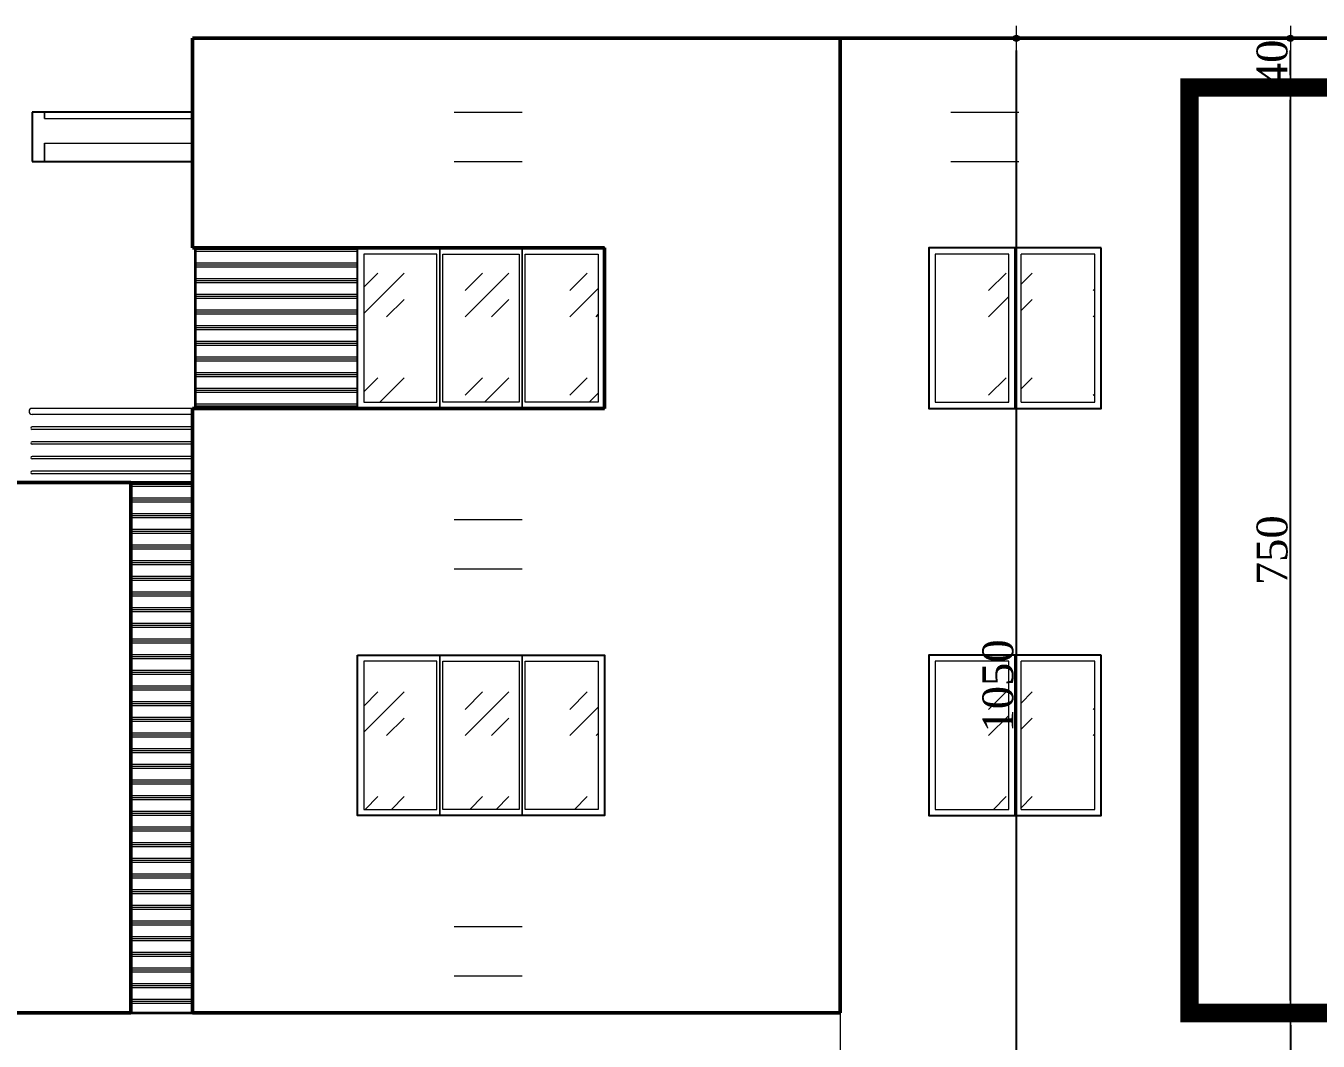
# Model space of a CAD drawing. Header units: metres. Extents: x 0 to 4415, y 1197 to 2590.
# Drawn here: x 1844.61 to 1855.09, y 1205.46 to 1213.69 of the extents above; entities that cross this region are included whole.
import ezdxf

# ---------------------------------------------------------------- set-up
doc = ezdxf.new("R2010")
doc.units = ezdxf.units.M
doc.linetypes.add('CACHE2', pattern=[4.7625, 3.175, -1.5875])
doc.linetypes.add('CONTINU', pattern=[0])
doc.layers.get('DEFPOINTS').update_dxf_attribs({"lineweight": 5})
for name, color, linetype, lineweight in [('00-cote', 7, 'CONTINU', 20), ('00-Menuiserie', 152, 'CONTINU', 5), ('caché', 20, 'CACHE2', 13), ('Façade 02', 41, 'Continuous', 35), ('façade 03', 33, 'Continuous', 25), ('gris', 251, 'Continuous', 9), ('mur', 7, 'Continuous', 50), ('REVETEMENT FAcade', 251, 'CONTINU', 5), ('vue', 7, 'Continuous', 5)]:
    doc.layers.add(name, color=color, linetype=linetype, lineweight=lineweight)
doc.styles.add('WALIDcotat', font='times.ttf')
doc.dimstyles.new('walid 100', dxfattribs={"dimscale": 0, "dimtxt": 0.25, "dimasz": 0.1, "dimexe": 1.25, "dimexo": 0.625, "dimgap": 0.02, "dimtad": 1, "dimdec": 0, "dimlfac": 100, "dimrnd": 5, "dimtxsty": 'WALIDcotat', "dimblk": 'COTE', "dimcen": 2.5, "dimse1": 1, "dimse2": 1, "dimclrd": 256, "dimclrt": 256, "dimadec": 0, "dimazin": 0, "dimtfac": 1, "dimtdec": 0, "dimtix": 1, "dimtmove": 2, "dimatfit": 3, "dimldrblk": 'COTE', "dimfxl": 1.25, "dimarcsym": 0})
pattern_1 = [(0, (493.07473, -69.94784), (0, 0.127), []), (0, (493.07473, -69.93196), (0, 0.127), []), (0, (493.07473, -69.91609), (0, 0.127), [])]

# ---------------------------------------------------------------- blocks, each defined once
blk = doc.blocks.new('COTE')
at = {"ltscale": 0.05}
h = blk.add_hatch(color=256, dxfattribs=at)
edge = h.paths.add_edge_path()
edge.add_arc((0, 0), 0.25, 0, 360)
for p, q in [((1, 0), (-1, 0)), ((0, -1), (0, 1))]:
    blk.add_line(p, q)
blk.add_circle((0, 0), 0.25)
blk = doc.blocks.new('*D602')
at = {"layer": '00-cote', "lineweight": -2, "ltscale": 0.1, "transparency": 16777216}
blk.add_line((1854.864, 1205.588), (1854.864, 1203.188), dxfattribs=at)
at = {"layer": 'DEFPOINTS', "color": 0, "ltscale": 0.1, "transparency": 16777216}
for p in [(1854.046, 1205.688), (1854.046, 1203.088), (1854.864, 1203.088)]:
    blk.add_point(p, dxfattribs=at)
at = {"layer": '00-cote', "lineweight": -2, "ltscale": 0.1, "transparency": 16777216, "xscale": 0.1, "yscale": 0.1, "zscale": 0.1}
for p, rotation in [((1854.864, 1205.688), 90), ((1854.864, 1203.088), 270)]:
    blk.add_blockref('COTE', p, dxfattribs=dict(at, rotation=rotation))
at = {"layer": '00-cote', "ltscale": 0.1, "transparency": 16777216, "insert": (1854.716, 1204.388), "char_height": 0.25, "attachment_point": 5, "rotation": 90, "style": 'WALIDcotat'}
blk.add_mtext('260', dxfattribs=at)
blk = doc.blocks.new('*D603')
at = {"layer": '00-cote', "lineweight": -2, "ltscale": 0.1, "transparency": 16777216}
blk.add_line((1854.864, 1205.788), (1854.864, 1213.088), dxfattribs=at)
at = {"layer": 'DEFPOINTS', "color": 0, "ltscale": 0.1, "transparency": 16777216}
for p in [(1854.864, 1213.188), (1854.864, 1213.188), (1854.046, 1205.688)]:
    blk.add_point(p, dxfattribs=at)
at = {"layer": '00-cote', "lineweight": -2, "ltscale": 0.1, "transparency": 16777216, "xscale": 0.1, "yscale": 0.1, "zscale": 0.1}
for p, rotation in [((1854.864, 1213.188), 90), ((1854.864, 1205.688), 270)]:
    blk.add_blockref('COTE', p, dxfattribs=dict(at, rotation=rotation))
at = {"layer": '00-cote', "ltscale": 0.1, "transparency": 16777216, "insert": (1854.716, 1209.438), "char_height": 0.25, "attachment_point": 5, "rotation": 90, "style": 'WALIDcotat'}
blk.add_mtext('750', dxfattribs=at)
blk = doc.blocks.new('*D604')
at = {"layer": '00-cote', "lineweight": -2, "ltscale": 0.1, "transparency": 16777216}
blk.add_line((1854.864, 1213.288), (1854.864, 1213.488), dxfattribs=at)
at = {"layer": 'DEFPOINTS', "color": 0, "ltscale": 0.1, "transparency": 16777216}
for p in [(1851.215, 1213.588), (1854.864, 1213.588), (1854.864, 1213.188)]:
    blk.add_point(p, dxfattribs=at)
at = {"layer": '00-cote', "lineweight": -2, "ltscale": 0.1, "transparency": 16777216, "xscale": 0.1, "yscale": 0.1, "zscale": 0.1}
for p, rotation in [((1854.864, 1213.588), 90), ((1854.864, 1213.188), 270)]:
    blk.add_blockref('COTE', p, dxfattribs=dict(at, rotation=rotation))
at = {"layer": '00-cote', "ltscale": 0.1, "transparency": 16777216, "insert": (1854.716, 1213.388), "char_height": 0.25, "attachment_point": 5, "rotation": 90, "style": 'WALIDcotat'}
blk.add_mtext('40', dxfattribs=at)
blk = doc.blocks.new('*D605')
at = {"layer": '00-cote', "lineweight": -2, "ltscale": 0.1, "transparency": 16777216}
blk.add_line((1852.641, 1213.488), (1852.641, 1203.188), dxfattribs=at)
at = {"layer": 'DEFPOINTS', "color": 0, "ltscale": 0.1, "transparency": 16777216}
for p in [(1854.864, 1213.588), (1852.641, 1203.088), (1854.864, 1203.088)]:
    blk.add_point(p, dxfattribs=at)
at = {"layer": '00-cote', "lineweight": -2, "ltscale": 0.1, "transparency": 16777216, "xscale": 0.1, "yscale": 0.1, "zscale": 0.1}
for p, rotation in [((1852.641, 1213.588), 90), ((1852.641, 1203.088), 270)]:
    blk.add_blockref('COTE', p, dxfattribs=dict(at, rotation=rotation))
at = {"layer": '00-cote', "ltscale": 0.1, "transparency": 16777216, "insert": (1852.494, 1208.338), "char_height": 0.25, "attachment_point": 5, "rotation": 90, "style": 'WALIDcotat'}
blk.add_mtext('1050', dxfattribs=at)

msp = doc.modelspace()

# ---------------------------------------------------------------- hatches: boundary and pattern name
at = {"layer": '00-Menuiserie', "true_color": 0x4ab495}
h = msp.add_hatch(dxfattribs=at)
h.set_pattern_fill('GOST_GLASS', color=135, scale=0.1)
h.set_pattern_definition([(45, (493.07473, -69.94784), (0.84852814, -9e-17), [0.5, -0.7]), (45, (493.28686, -69.94784), (0.84852814, -9e-17), [0.2, -1]), (45, (493.07473, -69.7357), (0.84852814, -9e-17), [0.2, -1])])
h.paths.add_polyline_path([(1847.944, 1211.838), (1847.353, 1211.838), (1847.353, 1210.638), (1847.944, 1210.638)])
h.paths.add_polyline_path([(1848.611, 1211.838), (1847.994, 1211.838), (1847.994, 1210.638), (1848.611, 1210.638)])
h.paths.add_polyline_path([(1849.253, 1211.838), (1848.661, 1211.838), (1848.661, 1210.638), (1849.253, 1210.638)])
h.paths.add_polyline_path([(1847.944, 1208.538), (1847.353, 1208.538), (1847.353, 1207.338), (1847.944, 1207.338)])
h.paths.add_polyline_path([(1848.611, 1208.538), (1847.994, 1208.538), (1847.994, 1207.338), (1848.611, 1207.338)])
h.paths.add_polyline_path([(1849.253, 1208.538), (1848.661, 1208.538), (1848.661, 1207.338), (1849.253, 1207.338)])
h.paths.add_polyline_path([(1847.948, 1205.238), (1847.357, 1205.238), (1847.357, 1204.038), (1847.948, 1204.038)])
h.paths.add_polyline_path([(1848.615, 1205.238), (1847.998, 1205.238), (1847.998, 1204.038), (1848.615, 1204.038)])
h.paths.add_polyline_path([(1849.257, 1205.238), (1848.665, 1205.238), (1848.665, 1204.038), (1849.257, 1204.038)])
h.paths.add_polyline_path([(1853.275, 1205.238), (1852.677, 1205.238), (1852.677, 1204.038), (1853.275, 1204.038)])
h.paths.add_polyline_path([(1852.577, 1205.238), (1851.979, 1205.238), (1851.979, 1204.038), (1852.577, 1204.038)])
h.paths.add_polyline_path([(1852.581, 1208.538), (1851.983, 1208.538), (1851.983, 1207.338), (1852.581, 1207.338)])
h.paths.add_polyline_path([(1853.279, 1208.538), (1852.681, 1208.538), (1852.681, 1207.338), (1853.279, 1207.338)])
h.paths.add_polyline_path([(1852.581, 1211.838), (1851.983, 1211.838), (1851.983, 1210.638), (1852.581, 1210.638)])
h.paths.add_polyline_path([(1853.279, 1211.838), (1852.681, 1211.838), (1852.681, 1210.638), (1853.279, 1210.638)])
at = {"layer": 'REVETEMENT FAcade'}
h = msp.add_hatch(dxfattribs=at)
h.set_pattern_fill('PLAST', color=256, scale=0.02)
h.set_pattern_definition(pattern_1)
h.paths.add_polyline_path([(1847.303, 1211.888), (1845.985, 1211.888), (1845.985, 1210.588), (1847.303, 1210.588)])
h = msp.add_hatch(dxfattribs=at)
h.set_pattern_fill('PLAST', color=256, scale=0.02)
h.set_pattern_definition(pattern_1)
h.paths.add_polyline_path([(1845.965, 1209.988), (1845.465, 1209.988), (1845.465, 1205.688), (1845.965, 1205.688)])

# ---------------------------------------------------------------- linework, layer by layer
at = {"layer": '00-Menuiserie'}
for p, q in [((1844.765, 1212.938), (1844.765, 1212.988)), ((1844.765, 1212.738), (1844.765, 1212.588)), ((1845.965, 1210.588), (1844.665, 1210.588)), ((1845.965, 1210.538), (1844.665, 1210.538)), ((1845.965, 1210.438), (1844.665, 1210.438)), ((1845.965, 1210.418), (1844.665, 1210.418)), ((1845.965, 1210.318), (1844.665, 1210.318)), ((1845.965, 1210.298), (1844.665, 1210.298)), ((1845.965, 1210.198), (1844.665, 1210.198)), ((1845.965, 1210.178), (1844.665, 1210.178)), ((1845.965, 1210.078), (1844.665, 1210.078)), ((1845.965, 1210.058), (1844.665, 1210.058))]:
    msp.add_line(p, q, dxfattribs=at)
for centre, radius in [((1844.665, 1210.563), 0.025), ((1844.665, 1210.428), 0.01), ((1844.665, 1210.308), 0.01), ((1844.665, 1210.188), 0.01), ((1844.665, 1210.068), 0.01)]:
    msp.add_arc(centre, radius, 90, 270, dxfattribs=at)
for p in [(1847.969, 1211.238), (1848.636, 1211.238), (1847.969, 1207.938), (1848.636, 1207.938)]:
    msp.add_point(p, dxfattribs=at)
at = {"layer": 'caché', "linetype": 'CACHE2'}
for p, q in [((1848.086, 1212.988), (1848.637, 1212.988)), ((1852.112, 1212.988), (1852.663, 1212.988)), ((1848.086, 1212.588), (1848.637, 1212.588)), ((1852.112, 1212.588), (1852.663, 1212.588)), ((1848.086, 1209.688), (1848.637, 1209.688)), ((1848.086, 1209.288), (1848.637, 1209.288)), ((1848.086, 1206.388), (1848.637, 1206.388)), ((1848.086, 1205.988), (1848.637, 1205.988))]:
    msp.add_line(p, q, dxfattribs=at)
for points in [[(1844.765, 1212.988), (1844.765, 1212.938), (1845.965, 1212.938)], [(1844.765, 1212.588), (1844.765, 1212.738), (1845.965, 1212.738)]]:
    msp.add_lwpolyline(points, dxfattribs=at)
at = {"layer": 'Façade 02'}
msp.add_line((1845.985, 1211.888), (1845.985, 1210.588), dxfattribs=at)
msp.add_lwpolyline([(1845.465, 1205.688), (1845.965, 1205.688), (1845.965, 1209.988), (1845.465, 1209.988)], close=True, dxfattribs=at)
at = {"layer": 'façade 03'}
for p, q in [((1845.965, 1212.988), (1844.665, 1212.988)), ((1844.665, 1212.988), (1844.665, 1212.588)), ((1844.665, 1212.588), (1845.965, 1212.588))]:
    msp.add_line(p, q, dxfattribs=at)
for points in [[(1847.303, 1211.888), (1849.303, 1211.888), (1849.303, 1210.588), (1847.303, 1210.588)], [(1853.329, 1211.888), (1851.933, 1211.888), (1851.933, 1210.588), (1853.329, 1210.588)], [(1847.303, 1208.588), (1849.303, 1208.588), (1849.303, 1207.288), (1847.303, 1207.288)], [(1853.329, 1208.588), (1851.933, 1208.588), (1851.933, 1207.288), (1853.329, 1207.288)]]:
    msp.add_lwpolyline(points, close=True, dxfattribs=at)
at = {"layer": 'gris'}
for p, q in [((1847.969, 1211.238), (1847.969, 1211.888)), ((1847.969, 1211.888), (1847.969, 1210.588)), ((1848.636, 1211.238), (1848.636, 1211.888)), ((1848.636, 1211.888), (1848.636, 1210.588)), ((1852.581, 1210.638), (1852.581, 1211.838)), ((1852.631, 1210.588), (1852.631, 1211.888)), ((1852.681, 1210.638), (1852.681, 1211.838)), ((1847.969, 1207.938), (1847.969, 1208.588)), ((1847.969, 1208.588), (1847.969, 1207.288)), ((1848.636, 1207.938), (1848.636, 1208.588)), ((1848.636, 1208.588), (1848.636, 1207.288)), ((1852.581, 1207.338), (1852.581, 1208.538)), ((1852.631, 1207.288), (1852.631, 1208.588)), ((1852.681, 1207.338), (1852.681, 1208.538))]:
    msp.add_line(p, q, dxfattribs=at)
for points in [[(1847.303, 1210.588), (1847.969, 1210.588), (1847.969, 1211.888), (1847.303, 1211.888)], [(1847.353, 1210.638), (1847.944, 1210.638), (1847.944, 1211.838), (1847.353, 1211.838)], [(1847.994, 1211.838), (1848.611, 1211.838), (1848.611, 1210.638), (1847.994, 1210.638)], [(1848.636, 1211.888), (1849.303, 1211.888), (1849.303, 1210.588), (1848.636, 1210.588)], [(1848.661, 1211.838), (1849.253, 1211.838), (1849.253, 1210.638), (1848.661, 1210.638)], [(1847.303, 1207.288), (1847.969, 1207.288), (1847.969, 1208.588), (1847.303, 1208.588)], [(1847.353, 1207.338), (1847.944, 1207.338), (1847.944, 1208.538), (1847.353, 1208.538)], [(1847.994, 1208.538), (1848.611, 1208.538), (1848.611, 1207.338), (1847.994, 1207.338)], [(1848.636, 1208.588), (1849.303, 1208.588), (1849.303, 1207.288), (1848.636, 1207.288)], [(1848.661, 1208.538), (1849.253, 1208.538), (1849.253, 1207.338), (1848.661, 1207.338)]]:
    msp.add_lwpolyline(points, close=True, dxfattribs=at)
for points in [[(1852.581, 1211.838), (1851.983, 1211.838), (1851.983, 1210.638), (1852.581, 1210.638)], [(1852.681, 1210.638), (1853.279, 1210.638), (1853.279, 1211.838), (1852.681, 1211.838)], [(1852.581, 1208.538), (1851.983, 1208.538), (1851.983, 1207.338), (1852.581, 1207.338)], [(1852.681, 1207.338), (1853.279, 1207.338), (1853.279, 1208.538), (1852.681, 1208.538)]]:
    msp.add_lwpolyline(points, dxfattribs=at)
at = {"layer": 'mur'}
for p, q in [((1851.215, 1213.588), (1845.965, 1213.588)), ((1845.965, 1211.888), (1845.965, 1213.588)), ((1851.215, 1213.588), (1851.215, 1205.688)), ((1872.549, 1213.588), (1851.215, 1213.588)), ((1845.965, 1211.888), (1849.303, 1211.888)), ((1849.303, 1211.888), (1849.303, 1210.588)), ((1845.965, 1205.688), (1845.965, 1210.588)), ((1849.303, 1210.588), (1845.965, 1210.588)), ((1844.465, 1209.988), (1845.465, 1209.988)), ((1845.465, 1209.988), (1845.465, 1205.688)), ((1845.465, 1205.688), (1844.465, 1205.688)), ((1845.965, 1205.688), (1851.215, 1205.688))]:
    msp.add_line(p, q, dxfattribs=at)
at = {"layer": 'mur', "const_width": 0.15}
msp.add_lwpolyline([(1854.046, 1205.688), (1866.845, 1205.688), (1866.845, 1213.188), (1854.046, 1213.188)], close=True, dxfattribs=at)
at = {"layer": 'vue'}
msp.add_line((1851.215, 1205.688), (1851.215, 1203.088), dxfattribs=at)

# ---------------------------------------------------------------- dimensions: what is measured, and where the dimension line sits
at = {"layer": '00-cote', "ltscale": 0.1}
for base, p1, p2, picture, middle in [((1854.864, 1213.588), (1854.864, 1213.188), (1851.215, 1213.588), '*D604', (1854.716, 1213.388)), ((1854.864, 1213.188), (1854.046, 1205.688), (1854.864, 1213.188), '*D603', (1854.716, 1209.438))]:
    dim = msp.add_linear_dim(base=base, p1=p1, p2=p2, angle=90, dimstyle='walid 100', override={"dimscale": 1, "dimfxl": 0}, dxfattribs=at)
    dim.commit()
    dim.dimension.update_dxf_attribs({"geometry": picture, "text_midpoint": middle})
for p1, p2, distance, picture, middle in [((1854.864, 1213.588), (1854.864, 1203.088), -2.223, '*D605', (1852.494, 1208.338)), ((1854.046, 1205.688), (1854.046, 1203.088), 0.817, '*D602', (1854.716, 1204.388))]:
    dim = msp.add_aligned_dim(p1=p1, p2=p2, distance=distance, dimstyle='walid 100', override={"dimscale": 1, "dimfxl": 0}, dxfattribs=at)
    dim.commit()
    dim.dimension.update_dxf_attribs({"geometry": picture, "text_midpoint": middle})

doc.saveas('drawing.dxf')
